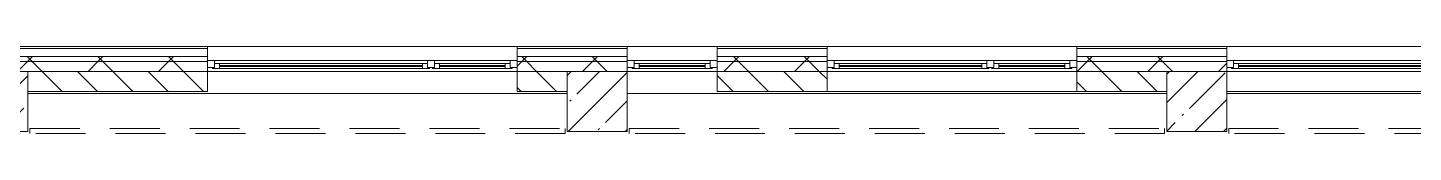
# Model space of a CAD drawing. Header units: millimetres. Extents: x -8624 to 200664, y -8553 to 29000.
# Drawn here: x 42760 to 56628, y 26479 to 27350 of the extents above; entities that cross this region are included whole.
import ezdxf

# ---------------------------------------------------------------- set-up
doc = ezdxf.new("R2010")
doc.units = ezdxf.units.MM
doc.linetypes.add('200_ШТРИХ__ш1_п0_6_', pattern=[800, 500, -300])
for name, color, linetype, lineweight in [('A-DETL-MBND-1', 7, '200_ШТРИХ__ш1_п0_6_', 9), ('A-GLAZ', 7, 'Continuous', 5), ('A-WALL', 7, 'Continuous', 5), ('A-WALL-1', 7, 'Continuous', 9), ('I-WALL', 7, 'Continuous', 5), ('S-COLS', 7, 'Continuous', 5)]:
    doc.layers.add(name, color=color, linetype=linetype, lineweight=lineweight)
pattern_1 = [(45, (0, 0), (-353.5534, 353.5534), []), (135, (0, 0), (-353.5534, -353.5534), [])]
pattern_2 = [(45, (0, 0), (-285.123, 285.123), []), (45, (285.12, 0), (-285.123, 285.123), [504.031, -100.806, 16.764, -84.042])]

# ---------------------------------------------------------------- blocks, each defined once
blk = doc.blocks.new('BSC_Колонна _Прямоугольная - 600х600-V22-3_1_3_птичка копия 1')
at = {"layer": 'S-COLS'}
h = blk.add_hatch(dxfattribs=at)
h.set_pattern_fill('FP_32', color=256, style=0, pattern_type=2)
h.set_pattern_definition([(45, (-42460, -26800), (-285.123, 285.123), []), (45, (-42174.88, -26800), (-285.123, 285.123), [504.031, -100.806, 16.764, -84.042])])
h.paths.add_polyline_path([(-300, -300), (300, -300), (300, 300), (-300, 300), (-300, -183)])
for p, q in [((300, 300), (-300, 300)), ((-300, 300), (-300, -300)), ((300, -300), (300, 300)), ((-300, -300), (300, -300))]:
    blk.add_line(p, q, dxfattribs=at)
blk = doc.blocks.new('120_Окно_СКБ_2Ст - 120_Окно_СКБ_2Ст 3100х2500 _мал_створка слева_ 2-19089248-3_1_3_птичка копия 1')
at = {"layer": 'A-GLAZ'}
for p, q in [((-1550, -75), (-1550, -5)), ((-1550, -5), (-1480, -5)), ((1550, -5), (-1550, -5)), ((-1480, -75), (-1550, -75)), ((-1550, -75), (-1500, -75)), ((-1480, -75), (-1500, -75)), ((-1500, -75), (-1500, -85)), ((-1500, -85), (670, -85)), ((670, -85), (-1500, -85)), ((-1480, -5), (-1480, -75)), ((650, -35), (-1480, -35)), ((-1480, -35), (-1480, -75)), ((-1430, -85), (-1430, -35)), ((-1430, -55), (600, -55)), ((600, -65), (-1430, -65)), ((600, -85), (600, -35)), ((650, -75), (650, -5)), ((650, -5), (720, -5)), ((650, -75), (650, -35)), ((720, -75), (650, -75)), ((670, -75), (650, -75)), ((670, -75), (700, -75)), ((670, -85), (670, -75)), ((720, -75), (700, -75)), ((700, -75), (700, -85)), ((700, -85), (1500, -85)), ((1500, -85), (700, -85)), ((720, -5), (720, -75)), ((1480, -35), (720, -35)), ((720, -35), (720, -75)), ((770, -85), (770, -35)), ((770, -55), (1430, -55)), ((1430, -65), (770, -65)), ((1430, -85), (1430, -35)), ((1480, -75), (1480, -5)), ((1480, -5), (1550, -5)), ((1480, -75), (1480, -35)), ((1550, -75), (1480, -75)), ((1500, -75), (1480, -75)), ((1500, -75), (1550, -75)), ((1500, -85), (1500, -75)), ((1550, -5), (1550, -75))]:
    blk.add_line(p, q, dxfattribs=at)
blk = doc.blocks.new('120_Окно_СКБ_2Ст - 120_Окно_СКБ_2Ст 2500х2500 _мал створка справа_-23206729-3_1_3_птичка копия 1')
at = {"layer": 'A-GLAZ'}
for p, q in [((-1250, -75), (-1250, -5)), ((-1250, -5), (-1180, -5)), ((1250, -5), (-1250, -5)), ((-1180, -75), (-1250, -75)), ((-1250, -75), (-1200, -75)), ((-1180, -75), (-1200, -75)), ((-1200, -75), (-1200, -85)), ((-1200, -85), (370, -85)), ((370, -85), (-1200, -85)), ((-1180, -5), (-1180, -75)), ((350, -35), (-1180, -35)), ((-1180, -35), (-1180, -75)), ((-1130, -85), (-1130, -35)), ((-1130, -55), (300, -55)), ((300, -65), (-1130, -65)), ((300, -85), (300, -35)), ((350, -75), (350, -5)), ((350, -5), (420, -5)), ((350, -75), (350, -35)), ((420, -75), (350, -75)), ((370, -75), (350, -75)), ((370, -75), (400, -75)), ((370, -85), (370, -75)), ((420, -75), (400, -75)), ((400, -75), (400, -85)), ((400, -85), (1200, -85)), ((1200, -85), (400, -85)), ((420, -5), (420, -75)), ((1180, -35), (420, -35)), ((420, -35), (420, -75)), ((470, -85), (470, -35)), ((470, -55), (1130, -55)), ((1130, -65), (470, -65)), ((1130, -85), (1130, -35)), ((1180, -75), (1180, -5)), ((1180, -5), (1250, -5)), ((1180, -75), (1180, -35)), ((1250, -75), (1180, -75)), ((1200, -75), (1180, -75)), ((1200, -75), (1250, -75)), ((1200, -85), (1200, -75)), ((1250, -5), (1250, -75))]:
    blk.add_line(p, q, dxfattribs=at)
blk = doc.blocks.new('120_Окно_СКБ_1Ст - 120_Окно_СКБ_1Ст_900х2500_h_-21649151-3_1_3_птичка копия 1')
at = {"layer": 'A-GLAZ'}
for p, q in [((-450, -75), (-450, -5)), ((-450, -5), (-380, -5)), ((450, -5), (-450, -5)), ((-380, -75), (-450, -75)), ((-450, -75), (-400, -75)), ((-380, -75), (-400, -75)), ((-400, -75), (-400, -85)), ((-400, -85), (400, -85)), ((400, -85), (-400, -85)), ((-380, -5), (-380, -75)), ((380, -35), (-380, -35)), ((-380, -35), (-380, -75)), ((-330, -85), (-330, -35)), ((-330, -55), (330, -55)), ((330, -65), (-330, -65)), ((330, -85), (330, -35)), ((380, -75), (380, -5)), ((380, -5), (450, -5)), ((380, -75), (380, -35)), ((450, -75), (380, -75)), ((400, -75), (380, -75)), ((400, -75), (450, -75)), ((400, -85), (400, -75)), ((450, -5), (450, -75))]:
    blk.add_line(p, q, dxfattribs=at)

msp = doc.modelspace()

# ---------------------------------------------------------------- hatches: boundary and pattern name
at = {"layer": 'A-WALL'}
h = msp.add_hatch(dxfattribs=at)
h.set_pattern_fill('FP_27', color=256, style=0, pattern_type=2)
h.set_pattern_definition(pattern_1)
h.paths.add_polyline_path([(84570, 27200), (84570, 27250), (80350, 27250), (80350, 27200), (84494.5, 27200)])
h.paths.add_polyline_path([(76550.3, 27200), (77250, 27200), (77250, 27250), (76350, 27250), (76350, 27200)])
h.paths.add_polyline_path([(69610, 27200), (70810, 27200), (70810, 27250), (69610, 27250)])
h.paths.add_polyline_path([(66840.8, 27200), (67110, 27200), (67110, 27250), (62860, 27250), (62860, 27200), (65958.2, 27200)])
h.paths.add_polyline_path([(72910, 27200), (74250, 27200), (74250, 27250), (72910, 27250)])
h.paths.add_polyline_path([(53260, 27200), (54760, 27200), (54760, 27250), (53260, 27250)])
h.paths.add_polyline_path([(50069.9, 27200), (50760, 27200), (50760, 27250), (49660.3, 27250), (49660.3, 27200)])
h.paths.add_polyline_path([(57860, 27200), (58960, 27200), (58960, 27250), (57860, 27250)])
h.paths.add_polyline_path([(48304.5, 27200), (48760.3, 27200), (48760.3, 27250), (47660, 27250), (47660, 27200)])
h.paths.add_polyline_path([(59860, 27200), (61960, 27200), (61960, 27250), (59860, 27250)])
h.paths.add_polyline_path([(42060, 27200), (44560, 27200), (44560, 27250), (42060, 27250)])
h = msp.add_hatch(dxfattribs=at)
h.set_pattern_fill('FP_27', color=256, style=0, pattern_type=2)
h.set_pattern_definition(pattern_1)
h.paths.add_polyline_path([(84570, 27100), (84570, 27200), (80350, 27200), (80350, 27100), (84494.5, 27100)])
h.paths.add_polyline_path([(77250, 27100), (77250, 27200), (76350, 27200), (76350, 27100), (76550.3, 27100)])
h.paths.add_polyline_path([(66399.5, 27100), (67110, 27100), (67110, 27200), (62860, 27200), (62860, 27100), (65958.2, 27100)])
h.paths.add_polyline_path([(72910, 27100), (74250, 27100), (74250, 27200), (72910, 27200)])
h.paths.add_polyline_path([(70810, 27100), (70810, 27200), (69610, 27200), (69610, 27100), (70371.6, 27100)])
h.paths.add_polyline_path([(61544.7, 27100), (61960, 27100), (61960, 27200), (59860, 27200), (59860, 27100), (60662.1, 27100)])
h.paths.add_polyline_path([(58960, 27100), (58960, 27200), (57860, 27200), (57860, 27100), (58896.7, 27100)])
h.paths.add_polyline_path([(54483.3, 27100), (54760, 27100), (54760, 27200), (53260, 27200), (53260, 27100), (53600.6, 27100)])
h.paths.add_polyline_path([(50760, 27100), (50760, 27200), (49660.3, 27200), (49660.3, 27100), (50069.9, 27100)])
h.paths.add_polyline_path([(48760.3, 27100), (48760.3, 27200), (47660, 27200), (47660, 27100), (48304.5, 27100)])
h.paths.add_polyline_path([(44560, 27100), (44560, 27200), (42160, 27200), (42160, 27100), (43008.4, 27100)])
h = msp.add_hatch(dxfattribs=at)
h.set_pattern_fill('FP_25', color=256, style=0, pattern_type=2)
h.set_pattern_definition([(135, (0, 0), (-176.7767, -176.7767), [])])
h.paths.add_polyline_path([(81846.4, 26900), (84200, 26900), (84200, 27100), (81150, 27100), (81150, 26900)])
h.paths.add_polyline_path([(80522.4, 26900), (80650, 26900), (80650, 27100), (80350, 27100), (80350, 26900)])
h.paths.add_polyline_path([(73540, 26900), (73540, 27100), (72910, 27100), (72910, 26900), (73019.6, 26900)])
h.paths.add_polyline_path([(74040, 26900), (74250, 26900), (74250, 27100), (74040, 27100)])
h.paths.add_polyline_path([(66840.8, 26900), (67110, 26900), (67110, 27100), (66760, 27100), (66760, 26900)])
h.paths.add_polyline_path([(69610, 26900), (70310, 26900), (70310, 27100), (69610, 27100)])
h.paths.add_polyline_path([(76350, 26900), (76750, 26900), (76750, 27100), (76350, 27100)])
h.paths.add_polyline_path([(60160, 26900), (60160, 27100), (59860, 27100), (59860, 26900)])
h.paths.add_polyline_path([(54160, 26900), (54160, 27100), (53260, 27100), (53260, 26900), (53600.6, 26900)])
h.paths.add_polyline_path([(65958.2, 26900), (66160, 26900), (66160, 27100), (62860, 27100), (62860, 26900), (64192.8, 26900)])
h.paths.add_polyline_path([(57860, 26900), (58960, 26900), (58960, 27100), (57860, 27100)])
h.paths.add_polyline_path([(61544.7, 26900), (61960, 26900), (61960, 27100), (60760, 27100), (60760, 26900)])
h.paths.add_polyline_path([(50069.9, 26900), (50760, 26900), (50760, 27100), (49660.3, 27100), (49660.3, 26900)])
h.paths.add_polyline_path([(47660, 26900), (48160, 26900), (48160, 27100), (47660, 27100)])
h.paths.add_polyline_path([(43008.4, 26900), (44560, 26900), (44560, 27100), (42760, 27100), (42760, 26900)])
at = {"layer": 'S-COLS'}
h = msp.add_hatch(dxfattribs=at)
h.set_pattern_fill('FP_23', color=256, style=0, pattern_type=2)
h.set_pattern_definition(pattern_2)
h.paths.add_polyline_path([(48304.5, 26500), (48760, 26500), (48760, 27100), (48160, 27100), (48160, 26500)])
h = msp.add_hatch(dxfattribs=at)
h.set_pattern_fill('FP_23', color=256, style=0, pattern_type=2)
h.set_pattern_definition(pattern_2)
h.paths.add_polyline_path([(54160, 26500), (54760, 26500), (54760, 27100), (54160, 27100), (54160, 26616.5)])

# ---------------------------------------------------------------- linework, layer by layer
at = {"layer": 'A-DETL-MBND-1'}
for p, q in [((42781, 26530), (42781, 26480)), ((42781, 26530), (48140, 26530)), ((48140, 26480), (48140, 26530)), ((48781.3, 26529), (48781.3, 26479)), ((48781.3, 26529), (54139, 26529)), ((54139, 26479), (54139, 26529)), ((54780, 26529), (54780, 26479)), ((54780, 26529), (60140, 26529)), ((48140, 26480), (42781, 26480)), ((54139, 26479), (48781.3, 26479)), ((60140, 26479), (54780, 26479))]:
    msp.add_line(p, q, dxfattribs=at)
at = {"layer": 'A-WALL'}
for p, q in [((80350, 27350), (41930, 27350)), ((44560, 26900), (44560, 27350)), ((47660, 27350), (47660, 26900)), ((48760.3, 26900), (48760.3, 27350)), ((49660.3, 27350), (49660.3, 26900)), ((50760, 26900), (50760, 27350)), ((53260, 27350), (53260, 26900)), ((54760, 27100), (54760, 27350)), ((66160, 27100), (42760, 27100)), ((48160, 26900), (48160, 27100)), ((48760, 27100), (48760, 26900)), ((54160, 26900), (54160, 27100)), ((42760, 26900), (44560, 26900)), ((47660, 26900), (48160, 26900)), ((48760, 26900), (48760.3, 26900)), ((49660.3, 26900), (50760, 26900)), ((53260, 26900), (54160, 26900))]:
    msp.add_line(p, q, dxfattribs=at)
at = {"layer": 'A-WALL-1'}
for p, q in [((44560, 27330), (41930, 27330)), ((48760.3, 27330), (47660, 27330)), ((50760, 27330), (49660.3, 27330)), ((54760, 27330), (53260, 27330)), ((44560, 27250), (42010, 27250)), ((44560, 27200), (42060, 27200)), ((48760.3, 27250), (47660, 27250)), ((48760.3, 27200), (47660, 27200)), ((50760, 27250), (49660.3, 27250)), ((50760, 27200), (49660.3, 27200)), ((54760, 27250), (53260, 27250)), ((54760, 27200), (53260, 27200))]:
    msp.add_line(p, q, dxfattribs=at)
at = {"layer": 'I-WALL'}
for p, q in [((44560, 27100), (47660, 27100)), ((48760.3, 27100), (49660.3, 27100)), ((50760, 27100), (53260, 27100)), ((54760, 27100), (57860, 27100)), ((48160, 26880), (42760, 26880)), ((54160, 26880), (48760, 26880)), ((53260, 26900), (50760, 26900)), ((57860, 26900), (54760, 26900)), ((60160, 26880), (54760, 26880))]:
    msp.add_line(p, q, dxfattribs=at)
at = {"layer": 'S-COLS'}
for p, q in [((48760, 27100), (48160, 27100)), ((48160, 27100), (48160, 26900)), ((48760, 26900), (48760, 27100)), ((54760, 27100), (54160, 27100)), ((54160, 27100), (54160, 26900)), ((54760, 26500), (54760, 27100)), ((48160, 26900), (48160, 26500)), ((48760, 26500), (48760, 26900)), ((54160, 26900), (54160, 26500)), ((48160, 26500), (48760, 26500)), ((54160, 26500), (54760, 26500))]:
    msp.add_line(p, q, dxfattribs=at)

# ---------------------------------------------------------------- block references
at = {"layer": 'A-GLAZ'}
for name, p in [('120_Окно_СКБ_2Ст - 120_Окно_СКБ_2Ст 3100х2500 _мал_створка слева_ 2-19089248-3_1_3_птичка копия 1', (46110, 27215)), ('120_Окно_СКБ_1Ст - 120_Окно_СКБ_1Ст_900х2500_h_-21649151-3_1_3_птичка копия 1', (49210.3, 27215)), ('120_Окно_СКБ_2Ст - 120_Окно_СКБ_2Ст 2500х2500 _мал створка справа_-23206729-3_1_3_птичка копия 1', (52010, 27215)), ('120_Окно_СКБ_2Ст - 120_Окно_СКБ_2Ст 3100х2500 _мал_створка слева_ 2-19089248-3_1_3_птичка копия 1', (56310, 27215))]:
    msp.add_blockref(name, p, dxfattribs=at)
at = {"layer": 'S-COLS'}
msp.add_blockref('BSC_Колонна _Прямоугольная - 600х600-V22-3_1_3_птичка копия 1', (42460, 26800), dxfattribs=at)

doc.saveas('drawing.dxf')
